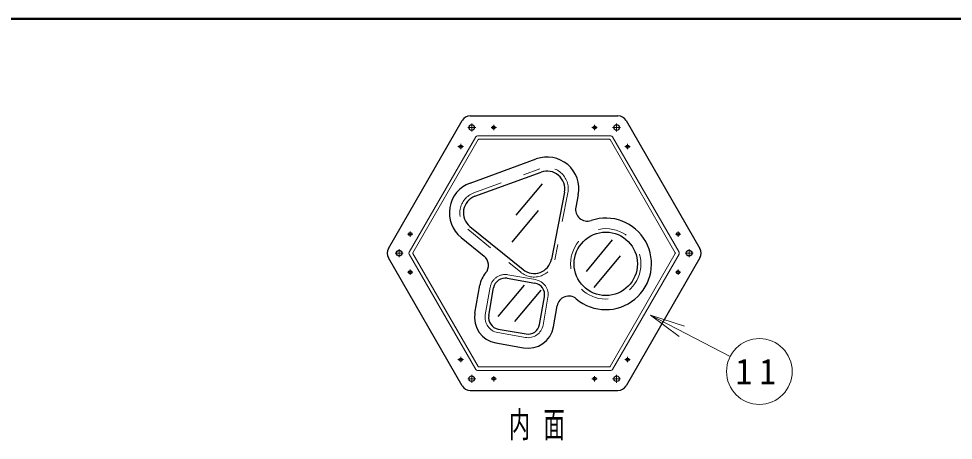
# Model space of a CAD drawing. Units: millimetres on the paper, scale 1:50. Extents: x -385 to 840, y 0 to 267.
# Drawn here: x 97.8 to 177.5, y 231.1 to 267 of the extents above; entities that cross this region are included whole.
import ezdxf

# ---------------------------------------------------------------- set-up
doc = ezdxf.new("R2010")
doc.units = ezdxf.units.MM
doc.linetypes.add('USER1', pattern=[4.5, 2.5, -2])
doc.linetypes.add('USER2', pattern=[6, 3, -1, 1, -1])
doc.layers.add('1_50', color=7, linetype='Continuous', lineweight=25)
doc.layers.add('A3図枠', color=7, linetype='Continuous', lineweight=13)
doc.styles.add('ＭＳ ゴシック', font='')
doc.styles.get('ＭＳ ゴシック').set_extended_font_data('MS Gothic')

# ---------------------------------------------------------------- blocks, each defined once
blk = doc.blocks.new('open_arrow')
at = {"color": 0, "linetype": 'Continuous', "lineweight": -2}
blk.add_lwpolyline([(7.5, 1.25), (0, 0), (7.5, -1.25)], dxfattribs=at)

msp = doc.modelspace()

# ---------------------------------------------------------------- linework, layer by layer
at = {"layer": '1_50', "color": 131}
for p, q in [((129.34, 247.427), (135.634, 258.327)), ((136.326, 258.727), (148.913, 258.727)), ((149.605, 258.327), (155.899, 247.427)), ((135.634, 235.727), (129.34, 246.627)), ((155.899, 246.627), (149.605, 235.727)), ((136.326, 235.327), (148.913, 235.327))]:
    msp.add_line(p, q, dxfattribs=at)
at = {"layer": '1_50', "linetype": 'USER2', "lineweight": 13}
for p, q in [((136.782, 257.727), (136.102, 257.727)), ((136.442, 258.067), (136.442, 257.387)), ((149.137, 257.727), (148.457, 257.727)), ((148.797, 258.067), (148.797, 257.387)), ((130.604, 247.027), (129.924, 247.027)), ((130.264, 247.367), (130.264, 246.687)), ((155.315, 247.027), (154.635, 247.027)), ((154.975, 247.367), (154.975, 246.687)), ((136.442, 236.667), (136.442, 235.987)), ((148.797, 236.667), (148.797, 235.987)), ((136.782, 236.327), (136.102, 236.327)), ((149.137, 236.327), (148.457, 236.327))]:
    msp.add_line(p, q, dxfattribs=at)
at = {"layer": '1_50', "color": 2, "linetype": 'USER2', "lineweight": 13}
for p, q in [((138.55, 257.727), (138.09, 257.727)), ((138.32, 257.957), (138.32, 257.497)), ((147.15, 257.727), (146.69, 257.727)), ((146.92, 257.957), (146.92, 257.497)), ((135.733, 256.101), (135.273, 256.101)), ((135.503, 256.331), (135.503, 255.871)), ((149.506, 256.101), (149.966, 256.101)), ((149.736, 256.331), (149.736, 255.871)), ((131.433, 248.653), (130.973, 248.653)), ((131.203, 248.883), (131.203, 248.423)), ((153.806, 248.653), (154.266, 248.653)), ((154.036, 248.883), (154.036, 248.423)), ((131.203, 245.171), (131.203, 245.631)), ((154.036, 245.171), (154.036, 245.631)), ((131.433, 245.401), (130.973, 245.401)), ((153.806, 245.401), (154.266, 245.401)), ((135.733, 237.953), (135.273, 237.953)), ((135.503, 237.723), (135.503, 238.183)), ((149.506, 237.953), (149.966, 237.953)), ((149.736, 237.723), (149.736, 238.183)), ((138.55, 236.327), (138.09, 236.327)), ((138.32, 236.097), (138.32, 236.557)), ((147.15, 236.327), (146.69, 236.327)), ((146.92, 236.097), (146.92, 236.557))]:
    msp.add_line(p, q, dxfattribs=at)
at = {"layer": '1_50', "color": 131, "lineweight": 13}
for p, q in [((131.119, 247.107), (136.8, 256.947)), ((131.436, 247.057), (137.002, 256.697)), ((136.938, 257.027), (148.301, 257.027)), ((137.054, 256.727), (148.185, 256.727)), ((148.237, 256.697), (153.803, 247.057)), ((148.439, 256.947), (154.12, 247.107)), ((136.8, 237.107), (131.119, 246.947)), ((137.002, 237.357), (131.436, 246.997)), ((153.803, 246.997), (148.237, 237.357)), ((154.12, 246.947), (148.439, 237.107)), ((148.301, 237.027), (136.938, 237.027)), ((148.185, 237.327), (137.054, 237.327))]:
    msp.add_line(p, q, dxfattribs=at)
at = {"layer": '1_50', "color": 4}
for p, q in [((136.311, 252.998), (141.95, 255.05)), ((145.524, 252), (145.319, 250.944)), ((135.534, 248.364), (137.504, 246.767)), ((148.431, 248.154), (146.191, 245.475)), ((149.101, 246.791), (146.861, 244.112)), ((136.716, 241.922), (137.133, 244.285)), ((143.413, 240.741), (143.73, 242.54)), ((138.501, 239.373), (140.864, 238.957))]:
    msp.add_line(p, q, dxfattribs=at)
at = {"layer": '1_50', "linetype": 'USER1', "lineweight": 13}
for p, q in [((136.619, 252.153), (142.257, 254.205)), ((144.64, 252.171), (143.531, 246.446)), ((136.101, 249.063), (140.63, 245.391)), ((139.525, 245.184), (141.889, 244.767)), ((137.603, 241.766), (138.019, 244.129)), ((142.527, 240.897), (142.943, 243.261)), ((138.657, 240.26), (141.021, 239.843))]:
    msp.add_line(p, q, dxfattribs=at)
at = {"layer": '1_50', "color": 2}
for p, q in [((136.722, 251.871), (142.36, 253.923)), ((142.45, 252.934), (140.209, 250.255)), ((144.346, 252.228), (143.237, 246.503)), ((142.103, 250.648), (139.863, 247.969)), ((136.29, 249.296), (140.819, 245.624))]:
    msp.add_line(p, q, dxfattribs=at)
at = {"layer": '1_50', "color": 211}
for p, q in [((139.473, 244.888), (141.837, 244.471)), ((137.898, 241.714), (138.315, 244.077)), ((140.902, 244.297), (138.662, 241.618)), ((142.334, 243.881), (140.094, 241.202)), ((142.231, 240.949), (142.648, 243.313)), ((138.709, 240.555), (141.073, 240.138))]:
    msp.add_line(p, q, dxfattribs=at)
at = {"layer": '1_50', "lineweight": 13}
msp.add_line((151.683, 241.735), (158.479, 238.228), dxfattribs=at)
at = {"layer": '1_50', "color": 131}
for centre in [(136.442, 257.727), (148.797, 257.727), (130.264, 247.027), (154.975, 247.027), (136.442, 236.327), (148.797, 236.327)]:
    msp.add_circle(centre, 0.24, dxfattribs=at)
at = {"layer": '1_50', "color": 2}
for centre in [(138.32, 257.727), (146.92, 257.727), (135.503, 256.101), (149.736, 256.101), (131.203, 248.653), (154.036, 248.653), (131.203, 245.401), (154.036, 245.401), (135.503, 237.953), (149.736, 237.953), (138.32, 236.327), (146.92, 236.327)]:
    msp.add_circle(centre, 0.135, dxfattribs=at)
at = {"layer": '1_50', "linetype": 'USER1', "lineweight": 13}
msp.add_circle((147.873, 246.113), 3, dxfattribs=at)
at = {"layer": '1_50', "color": 4}
msp.add_circle((147.873, 246.113), 2.7, dxfattribs=at)
at = {"layer": '1_50', "lineweight": 13}
msp.add_circle((160.967, 236.944), 2.8, dxfattribs=at)
at = {"layer": '1_50', "color": 131}
for centre, start, end in [((136.326, 257.927), 90, 150), ((148.913, 257.927), 30, 90), ((130.033, 247.027), 150, 210), ((155.206, 247.027), 330, 30), ((136.326, 236.127), 210, 270), ((148.913, 236.127), 270, 330)]:
    msp.add_arc(centre, 0.8, start, end, dxfattribs=at)
at = {"layer": '1_50', "color": 131, "lineweight": 13}
for centre, radius, start, end in [((136.938, 256.867), 0.16, 90, 150), ((137.054, 256.667), 0.06, 90, 150), ((148.185, 256.667), 0.06, 30, 90), ((148.301, 256.867), 0.16, 30, 90), ((131.257, 247.027), 0.16, 150, 210), ((131.488, 247.027), 0.06, 150, 210), ((153.751, 247.027), 0.06, 330, 30), ((153.982, 247.027), 0.16, 330, 30), ((136.938, 237.187), 0.16, 210, 270), ((137.054, 237.387), 0.06, 210, 270), ((148.185, 237.387), 0.06, 270, 330), ((148.301, 237.187), 0.16, 270, 330)]:
    msp.add_arc(centre, radius, start, end, dxfattribs=at)
at = {"layer": '1_50', "color": 4}
for centre, radius, start, end in [((142.873, 252.513), 2.7, 349.03624, 110), ((137.235, 250.461), 2.7, 110, 230.96376), ((146.301, 250.754), 1, 169.03624, 288.71194), ((147.873, 246.113), 3.9, 229.87293, 108.71194), ((136.874, 245.99), 1, 319.29316, 50.96376), ((139.3, 243.903), 2.2, 139.29316, 170), ((144.715, 242.367), 1, 49.87293, 170), ((138.883, 241.54), 2.2, 170, 260), ((141.246, 241.123), 2.2, 260, 350)]:
    msp.add_arc(centre, radius, start, end, dxfattribs=at)
at = {"layer": '1_50', "linetype": 'USER1', "lineweight": 13}
for centre, radius, start, end in [((142.873, 252.513), 1.8, 349.03624, 110), ((137.235, 250.461), 1.8, 110, 230.96376), ((141.764, 246.789), 1.8, 230.96376, 349.03624), ((139.3, 243.903), 1.3, 80, 170), ((141.663, 243.487), 1.3, 350, 80), ((138.883, 241.54), 1.3, 170, 260), ((141.246, 241.123), 1.3, 260, 350)]:
    msp.add_arc(centre, radius, start, end, dxfattribs=at)
at = {"layer": '1_50', "color": 2}
for centre, start, end in [((142.873, 252.513), 349.03624, 110), ((137.235, 250.461), 110, 230.96376), ((141.764, 246.789), 230.96376, 349.03624)]:
    msp.add_arc(centre, 1.5, start, end, dxfattribs=at)
at = {"layer": '1_50', "color": 211}
for centre, start, end in [((139.3, 243.903), 80, 170), ((141.663, 243.487), 350, 80), ((138.883, 241.54), 170, 260), ((141.246, 241.123), 260, 350)]:
    msp.add_arc(centre, 1, start, end, dxfattribs=at)
at = {"layer": 'A3図枠', "lineweight": 50}
msp.add_line((420, 267), (35, 267), dxfattribs=at)

# ---------------------------------------------------------------- block references
at = {"layer": '1_50', "lineweight": 13, "xscale": 0.4, "yscale": 0.4, "rotation": 332.7}
msp.add_blockref('open_arrow', (151.683, 241.735), dxfattribs=at)

# ---------------------------------------------------------------- texts
at = {"layer": '1_50', "char_height": 2.199, "style": 'ＭＳ ゴシック'}
for s, insert, attachment_point in [('\\T1.43;\\W0.95;11', (160.967, 236.944), 5), ('\\T1.64;\\W0.6;内面', (139.62, 232.303), 4)]:
    msp.add_mtext(s, dxfattribs=dict(at, insert=insert, attachment_point=attachment_point))

doc.saveas('drawing.dxf')
